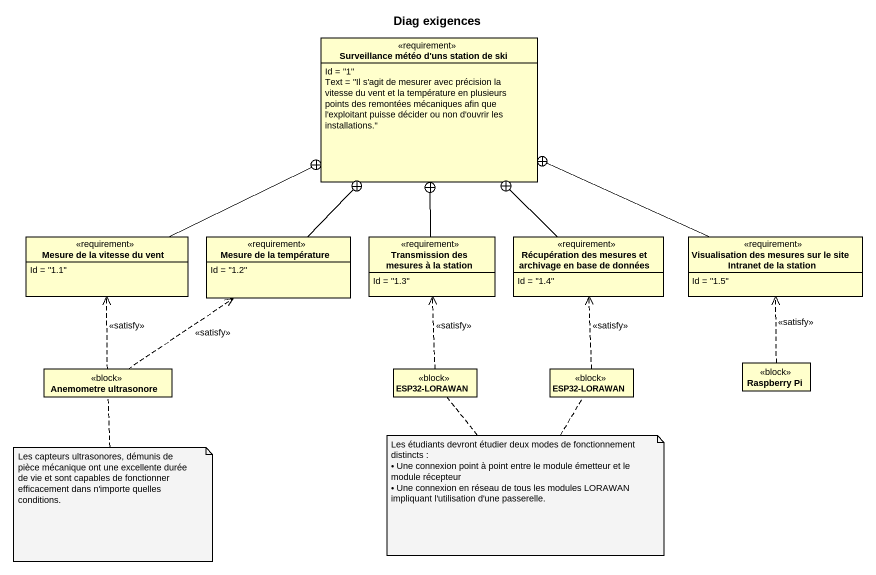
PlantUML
@startuml
title Diag exigences
hide circle
hide empty members
class "Surveillance météo d'uns station de ski" as Surveillance_météo_d_uns <<requirement>> {
  Id = "1"
  Text = "Il s'agit de mesurer avec précision la vitesse du vent et la température en plusieurs points des remontées mécaniques afin que l'exploitant puisse décider ou non d'ouvrir les installations."
}
class "Mesure de la vitesse du vent" as Mesure_de_la_vitesse_du_vent <<requirement>> {
  Id = "1.1"
}
class "Mesure de la température" as Mesure_de_la_température <<requirement>> {
  Id = "1.2"
}
class "Transmission des mesures à la station" as Transmission_des_mesures_à <<requirement>> {
  Id = "1.3"
}
class "Récupération des mesures et archivage en base de données" as Récupération_des_mesures_et <<requirement>> {
  Id = "1.4"
}
class "Visualisation des mesures sur le site Intranet de la station" as Visualisation_des_mesures <<requirement>> {
  Id = "1.5"
}
class "Raspberry Pi" as Raspberry_Pi <<block>>
class "Anemometre ultrasonore" as Anemometre_ultrasonore <<block>>
class "ESP32-LORAWAN" as ESP32_LORAWAN <<block>>
class "ESP32-LORAWAN" as ESP32_LORAWAN_2 <<block>>
Mesure_de_la_vitesse_du_vent -right-+ Surveillance_météo_d_uns
Mesure_de_la_température -up-+ Surveillance_météo_d_uns
Transmission_des_mesures_à -up-+ Surveillance_météo_d_uns
Récupération_des_mesures_et -up-+ Surveillance_météo_d_uns
Visualisation_des_mesures -left-+ Surveillance_météo_d_uns
Raspberry_Pi .up.> Visualisation_des_mesures : <<satisfy>>
Anemometre_ultrasonore .up.> Mesure_de_la_vitesse_du_vent : <<satisfy>>
Anemometre_ultrasonore .up.> Mesure_de_la_température : <<satisfy>>
ESP32_LORAWAN .up.> Transmission_des_mesures_à : <<satisfy>>
ESP32_LORAWAN_2 .up.> Récupération_des_mesures_et : <<satisfy>>
note as N1
  Les étudiants devront étudier deux modes de fonctionnement distincts :
  • Une connexion point à point entre le module émetteur et le module récepteur
  • Une connexion en réseau de tous les modules LORAWAN impliquant l'utilisation d'une passerelle.
end note
N1 .. ESP32_LORAWAN
N1 .. ESP32_LORAWAN_2
note bottom of Anemometre_ultrasonore : Les capteurs ultrasonores, démunis de pièce mécanique ont une excellente durée de vie et sont capables de fonctionner efficacement dans n'importe quelles conditions.
@enduml
